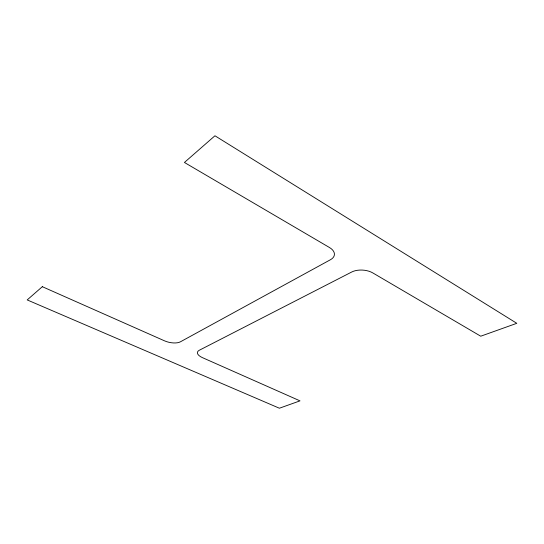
<?xml version="1.0" encoding="UTF-8"?>
<svg xmlns="http://www.w3.org/2000/svg" width="544" height="544" viewBox="0 0 544 544"><rect width="100%" height="100%" fill="white"/><g stroke="black" fill="none" stroke-linecap="round" stroke-linejoin="round"><path stroke-width="0.82" d="M42.323 286.695L27.2 299.921L279.392 408.224L299.989 400.86L202.409 357.626A11.472 4.903 10.4 0 1 199.267 350.275L351.764 271.993A14.708 7.868 4 0 1 372.769 272.898L480.74 336.206L516.8 323.313L214.948 135.776L184.423 162.466L329.474 247.513A15.164 8.534 6.1 0 1 330.466 259.719L180.397 341.822A11.859 5.182 11.9 0 1 164.506 340.83L42.323 286.695"/></g></svg>
